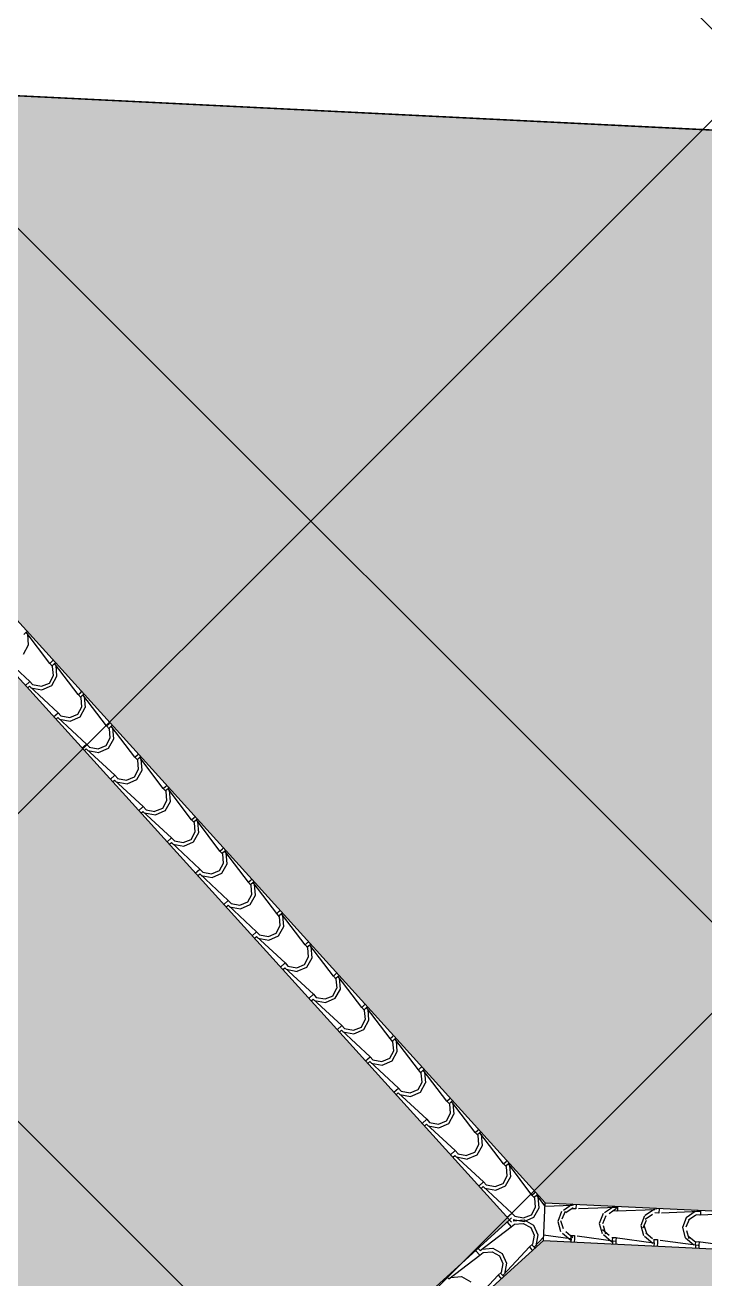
# Model space of a CAD drawing. Header units: millimetres. Extents: x 648844 to 649530, y 1246379 to 1246752.
# Drawn here: x 649236.397 to 649239.086, y 1246557.148 to 1246562.112 of the extents above; entities that cross this region are included whole.
import ezdxf

# ---------------------------------------------------------------- set-up
doc = ezdxf.new("R2010")
doc.units = ezdxf.units.MM
doc.header["$LTSCALE"] = 20
doc.header["$MEASUREMENT"] = 0
doc.layers.get('0').update_dxf_attribs({"linetype": 'CONTINUOUS'})
doc.layers.add('TECHO', color=30, linetype='CONTINUOUS')

# ---------------------------------------------------------------- blocks, each defined once
blk = doc.blocks.new('TEJA45')
at = {"layer": 'TECHO'}
for p, q in [((-4.208953512586021, 0.2211322352363077), (-4.109701061240322, 0.3392897448678482)), ((-4.064779074935451, 0.2329417467835526), (-4.102589440822697, 0.2518469700009405)), ((-4.327111233058744, 0.1029747646333448), (-4.227858781713046, 0.2211322742648854)), ((-4.239812853073012, 0.1713401743586012), (-4.233904929582685, 0.2150585306113157)), ((-4.227810367979828, 0.2211215300161697), (-4.231377427570827, 0.2246885896071689)), ((-4.227810367979856, 0.2211215300161555), (-4.218357764528953, 0.2116689265652525)), ((-4.22543441201104, 0.1740559099816537), (-4.220708144748663, 0.2095031192584038)), ((-4.218357764528932, 0.2305741334670763), (-4.221924824119924, 0.2341411930580684)), ((-4.220720915391588, 0.2093057757025285), (-4.208905161077958, 0.2211215300161555)), ((-4.208905161078029, 0.2211215300161768), (-4.218357764528932, 0.2305741334670799)), ((-4.015114720131734, 0.2447457064788843), (-4.133272229763278, 0.1454932551331858)), ((-4.021141968616334, 0.2387066798935287), (-4.064860324869052, 0.2327987564032057)), ((-4.007153867256569, 0.2367801155654625), (-4.015126790334541, 0.2447530386434345)), ((-4.220721201728708, 0.1336518094182217), (-4.239626424946096, 0.1714621753054679)), ((-4.211077922346732, 0.1433176928587514), (-4.225256836069491, 0.1740387297609587)), ((-4.381066017177957, 0.06124925080029442), (-4.346016502185769, 0.1029748036619225)), ((-4.345967911116098, 0.1029639868798995), (-4.349534970707083, 0.106531046470888)), ((-4.345967911116134, 0.1029639868798853), (-4.336515307665231, 0.09351138342898224)), ((-4.336515307665202, 0.1124165903308096), (-4.340082367256187, 0.1159836499217981)), ((-4.338878458527866, 0.0911482325662547), (-4.327062704214235, 0.1029639868798817)), ((-4.327062704214299, 0.1029639868798995), (-4.336515307665202, 0.1124165903308025)), ((-4.13327219073485, 0.1265879860060402), (-4.251429700366394, 0.02733553466034166)), ((-4.182936806183349, 0.1147842169048019), (-4.220747172070595, 0.1336894401221898)), ((-4.180386229499931, 0.1291267163465832), (-4.211107266402138, 0.1433056300693423)), ((-4.139300345048383, 0.1205481043372068), (-4.183018701301101, 0.1146401808468838)), ((-4.144961878098442, 0.1337013799390085), (-4.180409087375189, 0.1289751126766348)), ((-4.133284333470989, 0.14550070240902), (-4.14510008778462, 0.133684948095393)), ((-4.115858806941944, 0.1280751758800847), (-4.133284333470819, 0.1455007024089596)), ((-4.12531141039284, 0.1186225724291852), (-4.133284333470812, 0.1265954955071535)), ((-4.381066017177965, 0.07500000000003837), (-4.381066017177972, -0.07499999999996376)), ((-4.35797142862927, 0.05318179792661226), (-4.352063505138943, 0.09690015417932685)), ((-4.338878731607451, 0.01549407817028481), (-4.357783954824839, 0.05330444405753099)), ((-4.343591862625289, 0.05589942889270816), (-4.338865595362911, 0.09134663816945832)), ((-4.329234331117675, 0.02516122966800793), (-4.343413244840434, 0.05588226657021522)), ((-4.30109453743124, -0.003373312973963039), (-4.338904903318486, 0.01553191024342482)), ((-4.30109453743124, 0.003373312974005671), (-4.338904903318486, -0.01553191024338219)), ((-4.298542692691456, 0.01097030757607342), (-4.329263729593663, 0.02514922129883246)), ((-4.257458721482493, -0.002389528778763861), (-4.301177077735211, 0.003518394711559125)), ((-4.257458721483125, 0.002389528780526007), (-4.301177077735844, -0.003518394709796979)), ((-4.263118359186514, 0.01554392932484205), (-4.29856556846326, 0.01081766206246826)), ((-4.251441876607267, 0.02734315927274977), (-4.263257630920897, 0.01552740495912275)), ((-4.234016350078214, 0.009917632743814409), (-4.251441876607089, 0.02734315927269293)), ((-4.243468953529117, 0.0004650292929184729), (-4.251441876607082, 0.008437952370883295)), ((-4.338878731607565, -0.01549407817016046), (-4.357783954824953, -0.05330444405740664)), ((-4.329234331119117, -0.0251612296676953), (-4.343413244841877, -0.05588226656990258)), ((-4.298542692692415, -0.01097030757503248), (-4.329263729594622, -0.02514922129779151)), ((-4.26311835918694, -0.01554392932355597), (-4.298565568463687, -0.01081766206118218)), ((-4.251441876607259, -0.0273431592726503), (-4.26325763092089, -0.01552740495902327)), ((-4.243468953529124, -0.0004650292928261024), (-4.251441876607103, -0.008437952370801582)), ((-4.234016350078228, -0.009917632743729143), (-4.251441876607103, -0.02734315927260411)), ((-4.133272190734765, -0.1265879860058945), (-4.251429700366309, -0.027335534660196)), ((-4.381066017177957, -0.06124925080087706), (-4.346016502186039, -0.102974803662196)), ((-4.35797142863111, -0.05318179792779887), (-4.352063505140784, -0.09690015418051345)), ((-4.345967911116119, -0.1029639868798107), (-4.336515307665216, -0.09351138342890764)), ((-4.343591862623768, -0.05589942889180222), (-4.338865595361391, -0.09134663816855237)), ((-4.338878458527873, -0.09114823256618365), (-4.327062704214242, -0.1029639868798107)), ((-4.345967911116119, -0.1029639868798178), (-4.349534970707111, -0.1065310464708098)), ((-4.336515307665216, -0.1124165903307208), (-4.340082367256201, -0.1159836499217093)), ((-4.327062704214313, -0.1029639868798071), (-4.336515307665216, -0.1124165903307102)), ((-4.327111233059028, -0.1029747646336112), (-4.22785878171333, -0.2211322742651518)), ((-4.220721201728821, -0.133651809418069), (-4.239626424946209, -0.1714621753053152)), ((-4.211077922348551, -0.1433176928592701), (-4.22525683607131, -0.1740387297614774)), ((-4.182936806183335, -0.1147842169047451), (-4.220747172070581, -0.1336894401221329)), ((-4.18038622950089, -0.1291267163455458), (-4.211107266403097, -0.1433056300683049)), ((-4.139300345048618, -0.1205481043353416), (-4.183018701301336, -0.1146401808450186)), ((-4.144961878097952, -0.1337013799378433), (-4.180409087374699, -0.1289751126754695)), ((-4.133284333470982, -0.1455007024089205), (-4.145100087784613, -0.1336849480952935)), ((-4.125311410392847, -0.1186225724290999), (-4.133284333470819, -0.1265954955070754)), ((-4.115858806941951, -0.1280751758799994), (-4.133284333470826, -0.1455007024088779)), ((-4.015114720131677, -0.2447457064787315), (-4.133272229763222, -0.145493255133033)), ((-4.239812853075087, -0.1713401743580043), (-4.23390492958476, -0.2150585306107189)), ((-4.225434412009413, -0.1740559099816323), (-4.220708144747036, -0.2095031192583825)), ((-4.227810367979835, -0.2211215300160916), (-4.231377427570827, -0.22468858960708)), ((-4.227810367979849, -0.2211215300160809), (-4.218357764528946, -0.2116689265651779)), ((-4.218357764528939, -0.2305741334669946), (-4.221924824119924, -0.2341411930579831)), ((-4.220720915391595, -0.2093057757024575), (-4.208905161077965, -0.2211215300160845)), ((-4.208905161078043, -0.2211215300160916), (-4.218357764528946, -0.2305741334669946)), ((-4.208953512586156, -0.2211322352367517), (-4.109701061240457, -0.3392897448682923)), ((-4.064779074935444, -0.2329417467835064), (-4.10258944082269, -0.2518469700008943)), ((-4.062229766308533, -0.2472831251156791), (-4.092950803210741, -0.2614620388384381)), ((-4.021141968615652, -0.2387066798917949), (-4.06486032486837, -0.232798756401472)), ((-4.026805397007173, -0.2518588305523757), (-4.06225260628392, -0.2471325632900019)), ((-4.007153867256584, -0.2367801155653737), (-4.015126790334556, -0.2447530386433456)), ((-3.997701263805688, -0.2462327190162696), (-4.015126790334563, -0.2636582455451446)), ((-4.121654277518559, -0.2894985507918193), (-4.115746354028232, -0.3332169070445339)), ((-4.102563671850049, -0.2518095406659526), (-4.121468895067437, -0.2896199065531988)), ((-4.107276961395293, -0.2922123910696612), (-4.102550694132916, -0.3276596003464114)), ((-4.092921513577991, -0.2614741560508413), (-4.10710042730075, -0.2921951929530486)), ((-4.015126790334705, -0.2636582455451908), (-4.026942544648335, -0.2518424912315638)), ((-3.896957249528668, -0.3629034269514939), (-4.015114759160213, -0.2636509756057954)), ((-4.109652824843572, -0.3392790731523618), (-4.113219884434571, -0.3428461327433574)), ((-4.109652824843586, -0.3392790731523547), (-4.100200221392683, -0.3298264697014517)), ((-4.102563372255318, -0.3274633188387313), (-4.090747617941688, -0.3392790731523583)), ((-4.090747617941773, -0.3392790731523512), (-4.100200221392676, -0.3487316766032542)), ((-4.09079579211361, -0.3392897058395334), (-3.991543340767912, -0.457447215471074)), ((-4.100200221392676, -0.3487316766032613), (-4.103767280983661, -0.3522987361942498)), ((-3.984406141971292, -0.3699672719138363), (-4.003311365188679, -0.4077776378010824)), ((-3.974765104807034, -0.3796306192415919), (-3.988944018529793, -0.4103516561437992)), ((-3.946621343687561, -0.3510992766622749), (-3.984431709574807, -0.3700044998796628)), ((-3.94407330311784, -0.3654395338865797), (-3.974794340020047, -0.3796184476093387)), ((-3.902983592182693, -0.3568652554482519), (-3.946701948435411, -0.3509573319579289)), ((-3.908648915918178, -0.3700162811666665), (-3.944096125194925, -0.3652900139042927)), ((-3.896969247198427, -0.381815788681461), (-3.908785001512058, -0.370000034367834)), ((-3.888996324120313, -0.354937658701644), (-3.896969247198278, -0.3629105817796088)), ((-3.87954372066941, -0.3643902621525434), (-3.896969247198278, -0.3818157886814149)), ((-3.778799778925574, -0.4810611474243274), (-3.896957288557118, -0.3818086960786289)), ((-4.003495701961803, -0.4076569272274284), (-3.997587778471477, -0.451375283480143)), ((-3.989119510780938, -0.4103688721594914), (-3.984393243518561, -0.4458160814362415)), ((-3.984405829119041, -0.4456208619750051), (-3.97259007480541, -0.4574366162886321)), ((-3.991495281707294, -0.457436616288625), (-3.995062341298279, -0.4610036758796134)), ((-3.991495281707302, -0.457436616288625), (-3.982042678256398, -0.4479840128377219)), ((-3.982042678256391, -0.4668892197395316), (-3.985609737847383, -0.47045627933052)), ((-3.972590074805495, -0.457436616288625), (-3.982042678256398, -0.466889219739528)), ((-3.972638071640603, -0.4574471764428409), (-3.873385620294904, -0.5756046860743815)), ((-3.866248612092527, -0.4881250031617235), (-3.885153835309914, -0.5259353690489696)), ((-3.828463612439656, -0.4692568065410221), (-3.866273978326902, -0.4881620297584099)), ((-3.825916839927132, -0.4835959426574767), (-3.856637876829339, -0.4977748563802358)), ((-3.784825215747915, -0.4750238310049539), (-3.828543572000633, -0.4691159075146309)), ((-3.790492434830099, -0.4881737317808401), (-3.825939644106846, -0.4834474645184663)), ((-3.77881170406215, -0.4999733318177313), (-3.790627458375781, -0.4881575775041043)), ((-3.770838780984029, -0.4730952018379142), (-3.778811704062008, -0.4810681249158897)), ((-3.761386177533133, -0.4825478052888172), (-3.778811704062015, -0.4999733318176993)), ((-3.885337126405283, -0.5258153036612399), (-3.879429202914956, -0.5695336599139544)), ((-3.870962060166704, -0.5285253532484191), (-3.866235792904327, -0.5639725625251693)), ((-3.856608696036851, -0.4977870824339909), (-3.87078760975961, -0.5285081193361982)), ((-3.660642308322466, -0.5992188678971608), (-3.77879981795401, -0.4999664165514623)), ((-3.873337738571024, -0.5755941594249059), (-3.876904798162016, -0.5791612190158979)), ((-3.873337738571038, -0.5755941594248988), (-3.863885135120135, -0.5661415559739957)), ((-3.863885135120128, -0.585046762875816), (-3.86745219471112, -0.5886138224668045)), ((-3.866248285982763, -0.5637784051112789), (-3.854432531669133, -0.5755941594249059)), ((-3.854432531669225, -0.575594159424913), (-3.863885135120128, -0.585046762875816)), ((-3.854480351167879, -0.5756046470457967), (-3.755227899822181, -0.6937621566773373)), ((-3.710305881191751, -0.5874143364197764), (-3.748116247078997, -0.6063195596371642)), ((-3.666666839314047, -0.5931824065615281), (-3.710385195566765, -0.5872744830712051)), ((-3.652681237847766, -0.591252744974188), (-3.660654160925738, -0.5992256680521599)), ((-3.76717855084901, -0.643973680093243), (-3.761270627358684, -0.6876920363459575)), ((-3.748091082213755, -0.6062827344096036), (-3.766996305431142, -0.6440931002968497)), ((-3.738452287266668, -0.6159435456263971), (-3.752631200989427, -0.6466645825286044)), ((-3.707760376734775, -0.60175235142761), (-3.738481413636983, -0.615931265150369)), ((-3.672335953740216, -0.6063311823952517), (-3.707783163016963, -0.601604915132878)), ((-3.660654160925873, -0.6181308749540015), (-3.672469915239503, -0.6063151206403745)), ((-3.64322863439687, -0.6007053484250875), (-3.660654160925738, -0.6181308749539589)), ((-3.542484837719407, -0.7173765883699588), (-3.660642347350951, -0.6181241370242603)), ((-3.755180195434754, -0.6937517025611761), (-3.758747255025746, -0.6973187621521681)), ((-3.755180195434768, -0.693751702561169), (-3.745727591983865, -0.684299099110266)), ((-3.75280460955247, -0.6466818343373433), (-3.748078342290093, -0.6821290436140934)), ((-3.748090742846486, -0.6819359482475527), (-3.736274988532855, -0.6937517025611797)), ((-3.736274988532955, -0.693751702561169), (-3.745727591983858, -0.7032043060120721)), ((-3.736322630694985, -0.6937621176489728), (-3.637070179349287, -0.8119196272805134)), ((-3.745727591983851, -0.7032043060120756), (-3.749294651574843, -0.7067713656030641)), ((-3.629933552335011, -0.7244404656575156), (-3.648838775552399, -0.7622508315447618)), ((-3.620295878495718, -0.7341000088171477), (-3.634474792218477, -0.7648210457193549)), ((-3.592148149943888, -0.705571866298552), (-3.629958515831134, -0.7244770895159398)), ((-3.589603913543264, -0.7199087601981269), (-3.620324950445472, -0.7340876739208859)), ((-3.548508462881067, -0.7113409821179886), (-3.592226819133785, -0.7054330586276656)), ((-3.554179472650326, -0.7244886330096598), (-3.589626681927072, -0.719762365747286)), ((-3.542496617789595, -0.7362884180902718), (-3.554312372103226, -0.7244726637766448)), ((-3.534523694711496, -0.7094102881104618), (-3.54249661778946, -0.7173832111884266)), ((-3.525071091260592, -0.7188628915613613), (-3.542496617789467, -0.7362884180902363)), ((-3.424327367116369, -0.8355343088427567), (-3.542484876747913, -0.7362818574970582)), ((-3.649019975292497, -0.7621320565270508), (-3.64311205180217, -0.8058504127797654)), ((-3.634647158938243, -0.764838315426271), (-3.629920891675866, -0.8002855247030212)), ((-3.637022652298477, -0.8119092456974428), (-3.640589711889469, -0.8154763052884348)), ((-3.637022652298491, -0.8119092456974428), (-3.627570048847588, -0.8024566422465398)), ((-3.627570048847581, -0.821361849148353), (-3.631137108438573, -0.8249289087393414)), ((-3.629933199710209, -0.8000934913838265), (-3.618117445396578, -0.8119092456974535)), ((-3.618117445396678, -0.8119092456974499), (-3.627570048847581, -0.821361849148353)), ((-3.618164910222042, -0.8119195882522163), (-3.518912458876343, -0.9300770978837569)), ((-3.51177602245626, -0.8425981969054241), (-3.530681245673648, -0.8804085627926703)), ((-3.473990418696012, -0.8237293961773169), (-3.511800784583258, -0.8426346193947047)), ((-3.471447450351725, -0.8380651689686403), (-3.502168487253932, -0.8522440826913993)), ((-3.430350086447213, -0.8294995576745663), (-3.474068442699931, -0.8235916341842433)), ((-3.436022991562247, -0.8426460836238334), (-3.471470200838993, -0.8379198163614596)), ((-3.424339074653318, -0.854445961226542), (-3.436154828966949, -0.842630206912915)), ((-3.416366151575225, -0.827567831246732), (-3.42433907465319, -0.8355407543246969)), ((-3.406913548124322, -0.8370204346976315), (-3.424339074653197, -0.8544459612265065)), ((-3.530861399736224, -0.8802904329590646), (-3.524953476245898, -0.9240087892117792)), ((-3.516489708323888, -0.8829947965161011), (-3.511763441061511, -0.9184420057928513)), ((-3.502139469724781, -0.8522564720078947), (-3.51631838344754, -0.882977508910102)), ((-3.306169896513211, -0.9536920293156292), (-3.424327406144755, -0.8544395779699308)), ((-3.518865109162206, -0.9300667888337131), (-3.522432168753198, -0.9336338484247051)), ((-3.518865109162221, -0.9300667888337131), (-3.509412505711317, -0.92061418538281)), ((-3.50941250571131, -0.9395193922846232), (-3.512979565302302, -0.9430864518756117)), ((-3.511775656573931, -0.9182510345201003), (-3.499959902260301, -0.9300667888337273)), ((-3.499959902260414, -0.9300667888337202), (-3.509412505711317, -0.9395193922846232)), ((-3.500007189749233, -0.9300770588552822), (-3.400754738403535, -1.048234568486823)), ((-3.355832687448071, -0.9418869260560534), (-3.393643053335317, -0.9607921492734413)), ((-3.312191710013344, -0.9476581332311405), (-3.355910066266063, -0.9417502097408175)), ((-3.393618492577495, -0.9607559281533291), (-3.412523715794883, -0.9985662940405753)), ((-3.383983060954591, -0.9704129352002937), (-3.39816197467735, -1.001133972102501)), ((-3.353290987160214, -0.9562215777391607), (-3.384012024062422, -0.9704004914619198)), ((-3.317866510474161, -0.9608035342380035), (-3.353313719750908, -0.9560772669756297)), ((-3.306181531517041, -0.9726035043628123), (-3.317997285830671, -0.9607877500491853)), ((-3.298208608438955, -0.9457253743830059), (-3.30618153151692, -0.9536982974609707)), ((-3.288756004988052, -0.9551779778339053), (-3.30618153151692, -0.9726035043627768)), ((-3.188012425910209, -1.071849749788395), (-3.306169935541753, -0.9725972984426967)), ((-3.412702824179448, -0.9984488093946737), (-3.406794900689121, -1.042167165647388)), ((-3.40070756602595, -1.048224331969987), (-3.391254962575047, -1.038771728519084)), ((-3.398332257709647, -1.001151277605036), (-3.39360599044727, -1.036598486881786)), ((-3.393618113437654, -1.036408577656374), (-3.381802359124023, -1.048224331970001)), ((-3.400707566025936, -1.048224331969987), (-3.404274625616935, -1.051791391560982)), ((-3.391254962575033, -1.057676935420893), (-3.394822022166032, -1.061243995011893)), ((-3.381802359124137, -1.04822433196999), (-3.39125496257504, -1.057676935420893)), ((-3.381849469276574, -1.048234529458174), (-3.282597017930875, -1.166392039089715)), ((-3.275460962698737, -1.078913659401216), (-3.294366185916125, -1.116724025288462)), ((-3.265826652184032, -1.088569398391872), (-3.280005565906791, -1.119290435294079)), ((-3.237674956200188, -1.060044455934815), (-3.275485322087434, -1.078949679152203)), ((-3.235134523970345, -1.074377986510438), (-3.265855560872552, -1.088556900233197)), ((-3.194033333579469, -1.065816708787722), (-3.237751689832187, -1.059908785297399)), ((-3.199710029384271, -1.078960984852415), (-3.235157238661017, -1.074234717590041)), ((-3.188023988380763, -1.090761047499083), (-3.199839742694394, -1.078945293185456)), ((-3.180051065302678, -1.063882917519276), (-3.188023988380642, -1.071855840597241)), ((-3.170598461851775, -1.073335520970172), (-3.188023988380657, -1.090761047499054)), ((-3.069854955307157, -1.19000747026119), (-3.188012464938701, -1.090755018915491)), ((-3.294544248622685, -1.11660718583029), (-3.288636325132359, -1.160325542083005)), ((-3.280174807095413, -1.119307758693967), (-3.275448539833036, -1.154754967970717)), ((-3.282550022889659, -1.166381875106257), (-3.286117082480651, -1.169948934697253)), ((-3.28255002288968, -1.166381875106261), (-3.273097419438777, -1.156929271655358)), ((-3.27309741943877, -1.175834478557171), (-3.276664479029762, -1.179401538148159)), ((-3.275460570301377, -1.154566120792648), (-3.263644815987746, -1.166381875106275)), ((-3.263644815987867, -1.166381875106268), (-3.27309741943877, -1.175834478557171)), ((-3.263691748803474, -1.166392000061592), (-3.164439297457776, -1.284549509693132)), ((-3.119517224952311, -1.178201985813583), (-3.157327590839557, -1.197107209030971)), ((-3.075874957146496, -1.183975284344175), (-3.119593313399214, -1.178067360853852)), ((-3.061893522166407, -1.18204046065555), (-3.069866445244372, -1.190013383733515)), ((-3.052440918715504, -1.191493064106449), (-3.069866445244379, -1.208918590635328)), ((-3.176385673066171, -1.234765562264094), (-3.170477749575845, -1.278483918516809)), ((-3.157303432819972, -1.1970713906491), (-3.17620865603736, -1.234881756536346)), ((-3.162017356481186, -1.237464239782895), (-3.157291089218809, -1.272911449059645)), ((-3.147670243413842, -1.206725861584275), (-3.161849157136601, -1.237446898486482)), ((-3.116978060777157, -1.192534395280195), (-3.147699097679364, -1.206713309002954)), ((-3.08155354829529, -1.197118435466706), (-3.117000757572036, -1.192392168204332)), ((-3.069866445244486, -1.208918590635353), (-3.081682199558117, -1.197102836321726)), ((-2.951697484704049, -1.308165190734027), (-3.069854994335593, -1.208912739388328)), ((-3.164392479753388, -1.284539418242531), (-3.16795953934438, -1.288106477833523)), ((-3.16439247975341, -1.284539418242531), (-3.154939876302507, -1.275086814791628)), ((-3.157303027165099, -1.272723663928922), (-3.145487272851469, -1.284539418242549)), ((-3.145487272851589, -1.284539418242534), (-3.154939876302493, -1.293992021693438)), ((-3.145534028330822, -1.284549470664484), (-3.046281576985123, -1.402706980296024)), ((-3.154939876302493, -1.293992021693445), (-3.158506935893477, -1.297559081284433)), ((-3.0391459029412, -1.315229121896984), (-3.058051126158588, -1.35303948778423)), ((-3.029513834642891, -1.324882324775018), (-3.04369274836565, -1.355603361677225)), ((-3.001359493704399, -1.296359515692334), (-3.039169859591645, -1.315264738909722)), ((-2.998821597585632, -1.310690804050708), (-3.029542634487839, -1.324869717773467)), ((-2.957716580713537, -1.302133859900632), (-3.001434936966255, -1.296225936410309)), ((-2.963397067206301, -1.315275886081), (-2.998844276483048, -1.310549618818627)), ((-2.951708902108209, -1.327076133771623), (-2.963524656421839, -1.315260379457996)), ((-2.943735979030137, -1.30019800379182), (-2.951708902108109, -1.308170926869789)), ((-2.934283375579234, -1.309650607242723), (-2.951708902108116, -1.327076133771605)), ((-2.833540014100954, -1.426322911206864), (-2.951697523732498, -1.327070459861165)), ((-3.058227097509651, -1.352923938697906), (-3.052319174019324, -1.39664229495062)), ((-3.043859905866945, -1.355620720871823), (-3.039133638604568, -1.391067930148573)), ((-3.046234936617125, -1.402696961378805), (-3.049801996208117, -1.406264020969793)), ((-3.046234936617132, -1.402696961378801), (-3.036782333166229, -1.393244357927898)), ((-3.036782333166229, -1.412149564829722), (-3.040349392757221, -1.415716624420718)), ((-3.039145484028822, -1.390881207065195), (-3.027329729715191, -1.402696961378822)), ((-3.027329729715319, -1.402696961378808), (-3.036782333166222, -1.412149564829711)), ((-3.027376307857871, -1.402706941267724), (-2.928123856512173, -1.520864450899264)), ((-2.920988373062443, -1.433386853144871), (-2.93989359627983, -1.471197219032117)), ((-2.883201762456508, -1.414517045571095), (-2.921012128343754, -1.433422268788483)), ((-2.880665134394938, -1.428847212821609), (-2.911386171297146, -1.443026126544368)), ((-2.839558204278752, -1.420292435457334), (-2.883276560531471, -1.414384511967011)), ((-2.845240586117313, -1.433433336695291), (-2.88068779539406, -1.428707069432917)), ((-2.833551358971931, -1.445233676907893), (-2.845367113285562, -1.433417922594266)), ((-2.82557843589386, -1.418355546928094), (-2.833551358971832, -1.426328470006062)), ((-2.816125832442957, -1.427808150378997), (-2.833551358971832, -1.445233676907872)), ((-2.94006852195313, -1.471082315131714), (-2.934160598462803, -1.514800671384428)), ((-2.925702455252711, -1.473777201960754), (-2.920976187990334, -1.509224411237504)), ((-2.911357425872332, -1.4430387879666), (-2.925536339595091, -1.473759824868807)), ((-2.715382543497938, -1.544480631679626), (-2.833540053129482, -1.445228180333928)), ((-2.928077393480848, -1.520854504515079), (-2.931644453071847, -1.524421564106078)), ((-2.928077393480862, -1.520854504515082), (-2.918624790029959, -1.511401901064179)), ((-2.918624790029945, -1.530307107965989), (-2.922191849620937, -1.533874167556977)), ((-2.920987940892545, -1.509038750201469), (-2.909172186578914, -1.520854504515096)), ((-2.909172186579042, -1.520854504515082), (-2.918624790029945, -1.530307107965985)), ((-2.90921858738551, -1.520864411870264), (-2.809966136039812, -1.639021921501804)), ((-2.765044031208639, -1.53267457544986), (-2.802854397095885, -1.551579798667248)), ((-2.721399827845794, -1.538451011013787), (-2.765118184098512, -1.532543087523464)), ((-2.70742089275759, -1.536513090064368), (-2.715393815835554, -1.544486013142333)), ((-2.802830843183706, -1.551544584392804), (-2.821736066401094, -1.58935495028005)), ((-2.793201017101389, -1.561195251157347), (-2.807379930824148, -1.591916288059554)), ((-2.762508671203413, -1.547003621592122), (-2.793229708105621, -1.561182535314881)), ((-2.727084105028339, -1.551590787309578), (-2.762531314305086, -1.546864520047205)), ((-2.715393815835654, -1.563391220044164), (-2.727209570149284, -1.551575465730537)), ((-2.697968289306687, -1.545965693515264), (-2.715393815835561, -1.563391220044142)), ((-2.597225072894837, -1.662638352152463), (-2.715382582526381, -1.563385900806765)), ((-2.821909946396609, -1.589240691565525), (-2.816002022906282, -1.63295904781824)), ((-2.809919850344592, -1.639012047651342), (-2.800467246893689, -1.629559444200439)), ((-2.807545004638243, -1.591933683051483), (-2.802818737375866, -1.627380892328233)), ((-2.802830397756267, -1.627196293337743), (-2.791014643442637, -1.63901204765137)), ((-2.809919850344571, -1.639012047651349), (-2.813486909935563, -1.642579107242341)), ((-2.800467246893675, -1.648464651102259), (-2.80403430648466, -1.652031710693247)), ((-2.791014643442779, -1.639012047651352), (-2.800467246893682, -1.648464651102255)), ((-2.791060866912552, -1.639021882473511), (-2.691808415566854, -1.757179392105051)), ((-2.684673313304934, -1.669702315640684), (-2.703578536522322, -1.70751268152793)), ((-2.675044608331199, -1.679351714349746), (-2.689223522053958, -1.710072751251953)), ((-2.646886299960727, -1.650832105328611), (-2.684696665847973, -1.669737328545999)), ((-2.644352208011057, -1.665160030362259), (-2.675073244913264, -1.679338944085018)), ((-2.603241451412842, -1.656609586570244), (-2.64695980766556, -1.650701663079921)), ((-2.608927623939351, -1.669748237923873), (-2.644374833216098, -1.665021970661499)), ((-2.597236272699377, -1.681548763180434), (-2.609052027013007, -1.669733008866807)), ((-2.589263349621319, -1.654670633200642), (-2.597236272699284, -1.662643556278606)), ((-2.579810746170416, -1.664123236651537), (-2.597236272699291, -1.681548763180416)), ((-2.479067602291742, -1.780796072625296), (-2.597225111923287, -1.681543621279598)), ((-2.703751370840337, -1.707399067997532), (-2.69784344735001, -1.751117424250246)), ((-2.689387554024243, -1.710090164138617), (-2.684661286761866, -1.745537373415367)), ((-2.6917623072083, -1.757169590787623), (-2.695329366799299, -1.760736650378618)), ((-2.691762307208315, -1.757169590787623), (-2.682309703757412, -1.74771698733672)), ((-2.682309703757404, -1.766622194238533), (-2.685876763348396, -1.770189253829525)), ((-2.68467285461999, -1.745353836474017), (-2.672857100306359, -1.757169590787644)), ((-2.672857100306501, -1.757169590787626), (-2.682309703757404, -1.766622194238529)), ((-2.672903146439751, -1.757179353076573), (-2.573650695094052, -1.875336862708114)), ((-2.528728568712808, -1.768989635207362), (-2.566538934600054, -1.78789485842475)), ((-2.526195744820356, -1.783316439133152), (-2.556916781722563, -1.797495352855911)), ((-2.485083074978959, -1.774768162126826), (-2.528801431231678, -1.768860238636503)), ((-2.490771142848558, -1.787905688538405), (-2.526218352125305, -1.783179421276031)), ((-2.471105806485042, -1.772828176336908), (-2.479078729563014, -1.780801099414884)), ((-2.461653203034139, -1.782280779787811), (-2.479078729563021, -1.799706306316693)), ((-2.585592795284057, -1.825557444429538), (-2.579684871793731, -1.869275800682253)), ((-2.566515783426183, -1.787860046888596), (-2.585421006643571, -1.825670412775843)), ((-2.571230103409881, -1.828246645228447), (-2.566503836147504, -1.863693854505197)), ((-2.556888199560625, -1.797508177541324), (-2.571067113283384, -1.828229214443532)), ((-2.479078729563099, -1.799706306316704), (-2.49089448387673, -1.787890552003077)), ((-2.360910131688691, -1.898953793098098), (-2.479067641320235, -1.799701341752399)), ((-2.57360476407203, -1.8753271339239), (-2.577171823663022, -1.878894193514888)), ((-2.573604764072044, -1.875327133923896), (-2.564152160621141, -1.865874530472993)), ((-2.564152160621134, -1.88477973737481), (-2.567719220212119, -1.888346796965795)), ((-2.566515311483712, -1.863511379610291), (-2.554699557170082, -1.875327133923918)), ((-2.554699557170231, -1.8753271339239), (-2.564152160621134, -1.884779737374803)), ((-2.554745425967099, -1.875336823679472), (-2.4554929746214, -1.993494333311013)), ((-2.448358253547411, -1.906017778136452), (-2.467263476764799, -1.943828144023698)), ((-2.438731790789681, -1.915664640732071), (-2.452910704512441, -1.946385677634279)), ((-2.410570837464945, -1.887147165086127), (-2.448381203352191, -1.906052388303515)), ((-2.408039281628007, -1.901472847903293), (-2.438760318530214, -1.915651761626052)), ((-2.366924698544189, -1.892926737683524), (-2.410643054796907, -1.887018814193201)), ((-2.37261466176048, -1.906063139152575), (-2.408061871037226, -1.901336871890202)), ((-2.360921186426822, -1.917863849452974), (-2.372736940740452, -1.906048095139347)), ((-2.352948263348772, -1.890985719473182), (-2.360921186426737, -1.898958642551147)), ((-2.343495659897869, -1.900438322924082), (-2.360921186426744, -1.91786384945296)), ((-2.242752661085596, -2.017111513570935), (-2.36091017071714, -1.917859062225236)), ((-2.467434219727544, -1.943715820863346), (-2.461526296237217, -1.987434177116061)), ((-2.455447220935774, -1.993484677060167), (-2.445994617484871, -1.984032073609264)), ((-2.453072652795534, -1.946403126318273), (-2.448346385533156, -1.981850335595023)), ((-2.448357768347435, -1.981668922746564), (-2.436542014033805, -1.993484677060192)), ((-2.455447220935753, -1.993484677060163), (-2.459014280526745, -1.997051736651155)), ((-2.445994617484857, -2.002937280511077), (-2.449561677075849, -2.006504340102069)), ((-2.436542014033954, -1.993484677060167), (-2.445994617484857, -2.00293728051107)), ((-2.436587705494148, -1.993494294282709), (-2.337335254148449, -2.111651803914249)), ((-2.330200723668653, -2.024175509384364), (-2.349105946886041, -2.06198587527161)), ((-2.320575382019115, -2.03382110392365), (-2.334754295741874, -2.064542140825857)), ((-2.292413106217047, -2.005304694964895), (-2.330223472104294, -2.024209918182283)), ((-2.289882818437306, -2.01962925667419), (-2.320603855339513, -2.033808170396949)), ((-2.248766322111209, -2.011085313239978), (-2.292484678363927, -2.005177389749655)), ((-2.254458180670589, -2.024220589766987), (-2.289905389947336, -2.019494322504613)), ((-2.242763643290544, -2.036021392589245), (-2.254579397604175, -2.024205638275618)), ((-2.234790720212501, -2.009143262609456), (-2.242763643290466, -2.017116185687421)), ((-2.225338116761598, -2.018595866060352), (-2.242763643290473, -2.03602139258923)), ((-2.349275644170781, -2.061874197298959), (-2.343367720680455, -2.105592553551674)), ((-2.3349152021813, -2.064559607407208), (-2.330188934918922, -2.100006816683958)), ((-2.124595190482452, -2.135269234043804), (-2.242752700113996, -2.036016782698105)), ((-2.337289677799482, -2.111642220196437), (-2.340856737390475, -2.115209279787429)), ((-2.337289677799497, -2.111642220196437), (-2.327837074348594, -2.102189616745534)), ((-2.327837074348587, -2.121094823647347), (-2.331404133939571, -2.124661883238335)), ((-2.330200225211158, -2.099826465882838), (-2.318384470897527, -2.111642220196465)), ((-2.318384470897684, -2.11164222019644), (-2.327837074348587, -2.121094823647343)), ((-2.31842998502119, -2.111651764885952), (-2.219177533675492, -2.229809274517493)), ((-2.231117068614253, -2.180032573732767), (-2.225209145123927, -2.223750929985481)), ((-2.212043193789889, -2.142333240632247), (-2.230948417007276, -2.180143606519493)), ((-2.219132134663212, -2.229799763332714), (-2.222699194254211, -2.233366822923713)), ((-2.219132134663226, -2.229799763332704), (-2.209679531212323, -2.220347159881801))]:
    blk.add_line(p, q, dxfattribs=at)

msp = doc.modelspace()

# ---------------------------------------------------------------- hatches: boundary and pattern name
h = msp.add_hatch()
h.set_pattern_fill('ANSI37', color=4, scale=20, style=0)
h.set_pattern_definition([(45, (-526.4316489867633, -3378.367883687839), (-1.767766952966369, 1.767766952966369), []), (135, (-526.4316489867633, -3378.367883687839), (-1.767766952966369, -1.767766952966369), [])])
h.paths.add_polyline_path([(649227.1070225898, 1246567.94119936), (649231.6771613231, 1246532.207660218), (649229.0601248409, 1246515.25948995), (649314.6874600542, 1246516.703207979), (649306.9879679593, 1246570.059864507)])
h.paths.add_polyline_path([(649257.7023071024, 1246528.978252781), (649287.2058541841, 1246528.978252781), (649287.2058541841, 1246534.492441051), (649257.7023071024, 1246534.492441051)], flags=24)
at = {"layer": 'TECHO'}
h = msp.add_hatch(dxfattribs=at)
h.set_pattern_fill('SPANTILE', color=9, scale=0.2049999999999999, angle=123.892638268908, style=0, pattern_type=2)
h.set_pattern_definition([(82.20708539586276, (649185.4514817436, 1246578.495234758), (-0.3259153697963706, -2.446917346713686), [0.1893117599999998, -4.543480804999995]), (177.1767853958629, (649185.4771512282, 1246578.682798074), (-0.1946540209478584, 0.2148483468142836), [0.01639999999999999, -0.1885999999999999]), (357.1767853958627, (649185.2732078175, 1246578.709275331), (0.1946540209478583, -0.2148483468142837), [0.05739999999999983, -0.1475999999999993]), (267.1767853958628, (649185.3305381489, 1246578.706448126), (-0.2148483468142836, -0.1946540209478583), [0.02049999999999991, -0.1844999999999993]), (87.17678539586272, (649185.4605691903, 1246578.679510823), (0.2148483468142836, 0.1946540209478583), [0.02049999999999999, -0.1844999999999999]), (357.1767853958627, (649185.4615789065, 1246578.699985941), (0.1946540209478583, -0.2148483468142837), [0.01639999999999992, -0.1885999999999993]), (357.1767853958627, (649185.2724000446, 1246578.692895237), (0.1946540209478583, -0.2148483468142837), [0.04099999999999984, -0.1639999999999994]), (272.1464853958628, (649185.313350281, 1246578.690875804), (0.08358343816457736, -2.467111497030979), [0.1893117599999994, -4.54348080499998]), (304.4806853958628, (649185.3128454231, 1246578.680638245), (-2.490110623065564, 3.612035301011281), [0.05412163999999996, -5.358033749999995]), (338.7418853958628, (649185.3434852081, 1246578.63602495), (0.3994053099352731, -0.2249451871936113), [0.0518613099999999, -0.5964054749999982]), (15.61168539586286, (649185.391817719, 1246578.617221536), (-0.4195996035558575, -0.1845565266844489), [0.05186130999999999, -0.5964054749999997]), (49.87288539586272, (649185.4417657764, 1246578.631178312), (2.833414379715958, 3.349509349692053), [0.05412163999999995, -5.358033749999993]), (336.9518853958627, (649185.3544295689, 1246578.649852675), (-2.211873726662235, 0.9300752068906732), [0.04150942499999982, -4.109424259999978]), (17.40168539586282, (649185.3926254921, 1246578.633601631), (2.292651198459713, 0.7079376776049203), [0.04150942499999997, -4.109424259999996]), (49.77138539586275, (649185.4322350186, 1246578.646015753), (2.178776918669865, 2.560792117824365), [0.04387184499999998, -4.343319624999997]), (304.5821853958628, (649185.3295284326, 1246578.685973007), (-1.916250834570984, 2.762735577474969), [0.04387184499999996, -4.343319624999995])])
h.paths.add_polyline_path([(649238.4543107909, 1246557.44923298), (649234.3950623054, 1246561.929607042), (649245.8689870182, 1246561.363778385), (649241.3886129569, 1246557.304529899)])
h = msp.add_hatch(dxfattribs=at)
h.set_pattern_fill('SPANTILE', color=9, scale=0.2049999999999999, angle=393.8926382689082, style=0, pattern_type=2)
h.set_pattern_definition([(172.2070853958628, (649185.4872483915, 1246578.887549258), (2.446917346713686, -0.3259153697963705), [0.1893117599999992, -4.543480804999978]), (267.1767853958628, (649185.2996850753, 1246578.913218742), (-0.2148483468142836, -0.1946540209478584), [0.01639999999999991, -0.1885999999999993]), (87.17678539586272, (649185.2732078175, 1246578.709275331), (0.2148483468142836, 0.1946540209478583), [0.05739999999999997, -0.1475999999999999]), (357.1767853958627, (649185.2760350232, 1246578.766605663), (0.1946540209478583, -0.2148483468142836), [0.02049999999999992, -0.1844999999999994]), (177.1767853958629, (649185.3029723256, 1246578.896636704), (-0.1946540209478584, 0.2148483468142836), [0.02049999999999999, -0.1844999999999999]), (87.17678539586272, (649185.2824972072, 1246578.897646421), (0.2148483468142836, 0.1946540209478583), [0.01639999999999998, -0.1885999999999999]), (87.17678539586272, (649185.289587912, 1246578.708467558), (0.2148483468142836, 0.1946540209478583), [0.04099999999999997, -0.1639999999999999]), (2.146485395862789, (649185.2916073445, 1246578.749417795), (2.46711149703098, 0.08358343816457814), [0.1893117599999999, -4.543480804999998]), (34.48068539586279, (649185.3018449042, 1246578.748912937), (-3.612035301011281, -2.490110623065563), [0.05412163999999996, -5.358033749999995]), (68.74188539586271, (649185.3464581983, 1246578.779552722), (0.2249451871936112, 0.399405309935273), [0.05186130999999987, -0.5964054749999977]), (105.6116853958626, (649185.3652616122, 1246578.827885233), (0.1845565266844491, -0.4195996035558573), [0.05186130999999988, -0.596405474999998]), (139.8728853958628, (649185.3513048369, 1246578.87783329), (-3.349509349692053, 2.833414379715956), [0.05412163999999983, -5.358033749999979]), (66.95188539586272, (649185.3326304741, 1246578.790497083), (-0.9300752068906724, -2.211873726662235), [0.04150942499999996, -4.109424259999995]), (107.4016853958627, (649185.3488815174, 1246578.828693006), (-0.7079376776049213, 2.292651198459713), [0.04150942499999984, -4.10942425999998]), (139.771385395863, (649185.3364673953, 1246578.868302532), (-2.560792117824365, 2.178776918669864), [0.04387184499999995, -4.343319624999993]), (34.58218539586287, (649185.2965101413, 1246578.765595946), (-2.762735577474969, -1.916250834570984), [0.04387184499999996, -4.343319624999994])])
h.paths.add_polyline_path([(649233.8658355041, 1246553.35132806), (649238.3136511149, 1246557.381078374), (649234.2839008006, 1246561.828893985)])
h = msp.add_hatch(dxfattribs=at)
h.set_pattern_fill('SPANTILE', color=9, scale=0.1644999999999999, angle=213.8926382689081, style=0, pattern_type=2)
h.set_pattern_definition([(352.2070853958629, (649185.1014533079, 1246578.566221376), (-1.963501968460495, 0.2615272113731855), [0.1519111439999999, -3.645866304499999]), (87.17678539586272, (649185.2519614327, 1246578.54562318), (0.1724026978095106, 0.1561979826630376), [0.01315999999999999, -0.1513399999999999]), (267.1767853958628, (649185.2732078175, 1246578.709275331), (-0.1724026978095106, -0.1561979826630375), [0.04605999999999983, -0.1184399999999996]), (177.1767853958629, (649185.2709391572, 1246578.663271236), (-0.1561979826630376, 0.1724026978095106), [0.01645, -0.14805]), (357.1767853958627, (649185.2493236146, 1246578.558929254), (0.1561979826630376, -0.1724026978095106), [0.01644999999999992, -0.1480499999999994]), (267.1767853958628, (649185.2657536487, 1246578.558119018), (-0.1724026978095106, -0.1561979826630375), [0.01315999999999996, -0.1513399999999993]), (267.1767853958628, (649185.2600637903, 1246578.70992352), (-0.1724026978095106, -0.1561979826630375), [0.03289999999999983, -0.1315999999999993]), (182.1464853958629, (649185.2584433184, 1246578.677063452), (-1.979706542739494, -0.06707061257596625), [0.1519111439999995, -3.645866304499992]), (214.4806853958628, (649185.2502283015, 1246578.677468569), (2.898438083006615, 1.998161938996514), [0.04342931599999998, -4.299495374999998]), (248.7418853958628, (649185.214428853, 1246578.652882011), (-0.1805047965529223, -0.3204984072407436), [0.04161553899999999, -0.4785790274999999]), (285.6116853958628, (649185.1993402597, 1246578.614098117), (-0.1480953592175214, 0.3367030965118954), [0.04161553899999998, -0.4785790274999998]), (319.8728853958627, (649185.2105397207, 1246578.574017847), (2.687777014752892, -2.273642270552561), [0.04342931599999997, -4.299495374999997]), (246.9518853958628, (649185.2255247589, 1246578.644099828), (0.7463286416269062, 1.774893795297256), [0.03330878249999998, -3.297562393999999]), (287.4016853958628, (649185.2124842873, 1246578.613449929), (0.5680768193463879, -1.839712790959136), [0.03330878249999986, -3.297562393999991]), (319.7713853958628, (649185.2224458626, 1246578.581665699), (2.05487952869321, -1.748335624981428), [0.03520448049999998, -3.485249162499999]), (214.5821853958628, (649185.2545091236, 1246578.664081472), (2.216926841437231, 1.53767445018013), [0.03520448049999998, -3.485249162499998])])
h.paths.add_polyline_path([(649238.4469226231, 1246557.299415041), (649241.381224789, 1246557.15471196), (649241.3886129569, 1246557.304529899), (649238.4543107909, 1246557.44923298)])
h = msp.add_hatch(dxfattribs=at)
h.set_pattern_fill('SPANTILE', color=9, scale=0.2049999999999999, angle=123.892638268908, style=0, pattern_type=2)
h.set_pattern_definition([(272.1464853958628, (649183.6305611448, 1246541.570442027), (-0.08358343816457625, 2.467111497030979), [0.1893117599999998, -4.543480804999994]), (177.1767853958629, (649183.6376518493, 1246541.381263165), (-0.2148483468142837, -0.1946540209478582), [0.01639999999999999, -0.1885999999999999]), (357.1767853958627, (649183.4320928926, 1246541.374980233), (0.2148483468142837, 0.1946540209478582), [0.05739999999999983, -0.1475999999999993]), (87.17678539586272, (649183.4894232238, 1246541.372153027), (-0.1946540209478583, 0.2148483468142836), [0.02049999999999999, -0.1844999999999999]), (267.1767853958628, (649183.6214736977, 1246541.386165961), (0.1946540209478582, -0.2148483468142837), [0.02049999999999991, -0.1844999999999993]), (357.1767853958627, (649183.6204639811, 1246541.365690843), (0.2148483468142837, 0.1946540209478582), [0.01639999999999992, -0.1885999999999993]), (357.1767853958627, (649183.4329006656, 1246541.391360328), (0.2148483468142837, 0.1946540209478582), [0.04099999999999984, -0.1639999999999994]), (82.2070853958627, (649183.4738509022, 1246541.389340895), (0.3259153697963718, 2.446917346713685), [0.1893117599999998, -4.543480804999994]), (49.87288539586272, (649183.4743557605, 1246541.399578454), (-2.833414379715956, -3.349509349692053), [0.05412163999999995, -5.358033749999993]), (15.61168539586286, (649183.5092363538, 1246541.440960657), (0.4195996035558575, 0.1845565266844487), [0.05186130999999999, -0.5964054749999996]), (338.7418853958628, (649183.5591844104, 1246541.454917432), (-0.3994053099352732, 0.2249451871936115), [0.05186130999999999, -0.5964054749999996]), (304.4806853958628, (649183.6075169219, 1246541.436114019), (2.490110623065565, -3.612035301011281), [0.05412163999999996, -5.358033749999995]), (17.40168539586282, (649183.5187671118, 1246541.426123216), (-2.292651198459713, -0.70793767760492), [0.04150942499999997, -4.109424259999996]), (336.9518853958627, (649183.5583766378, 1246541.438537338), (2.211873726662235, -0.9300752068906738), [0.04150942499999982, -4.109424259999977]), (304.5821853958628, (649183.5965725614, 1246541.422286294), (1.916250834570983, -2.76273557747497), [0.04387184499999994, -4.343319624999991]), (49.77138539586275, (649183.4904329397, 1246541.392628146), (-2.178776918669866, -2.560792117824364), [0.04387184499999998, -4.343319624999997])])
h.paths.add_polyline_path([(649238.4469226231, 1246557.299415041), (649233.9665485618, 1246553.240166555), (649245.4404732748, 1246552.674337898), (649241.381224789, 1246557.15471196)])

# ---------------------------------------------------------------- linework, layer by layer
at = {"color": 9}
msp.add_lwpolyline([(649245.5464105546, 1246552.669113673), (649245.9749243001, 1246561.358554162), (649234.2891250248, 1246561.934831267), (649233.8606112797, 1246553.245390778), (649245.5464105555, 1246552.669113673)], dxfattribs=at)
at = {"layer": 'TECHO', "color": 9}
for p, q in [((649234.2891250243, 1246561.934831265), (649245.9749242992, 1246561.358554162)), ((649238.4543107909, 1246557.44923298), (649234.3950623054, 1246561.929607042)), ((649238.3136511149, 1246557.381078374), (649234.2839008006, 1246561.828893985)), ((649238.4543107909, 1246557.44923298), (649241.3886129569, 1246557.304529899)), ((649238.3136511149, 1246557.381078374), (649233.8658355041, 1246553.35132806)), ((649238.4469226231, 1246557.299415041), (649233.9665485618, 1246553.240166555)), ((649238.4469226231, 1246557.299415041), (649241.381224789, 1246557.15471196))]:
    msp.add_line(p, q, dxfattribs=at)

# ---------------------------------------------------------------- block references
at = {"color": 9, "rotation": 177.1767853991022}
msp.add_blockref('TEJA45', (649234.0748681524, 1246557.590111022), dxfattribs=at)

doc.saveas('drawing.dxf')
